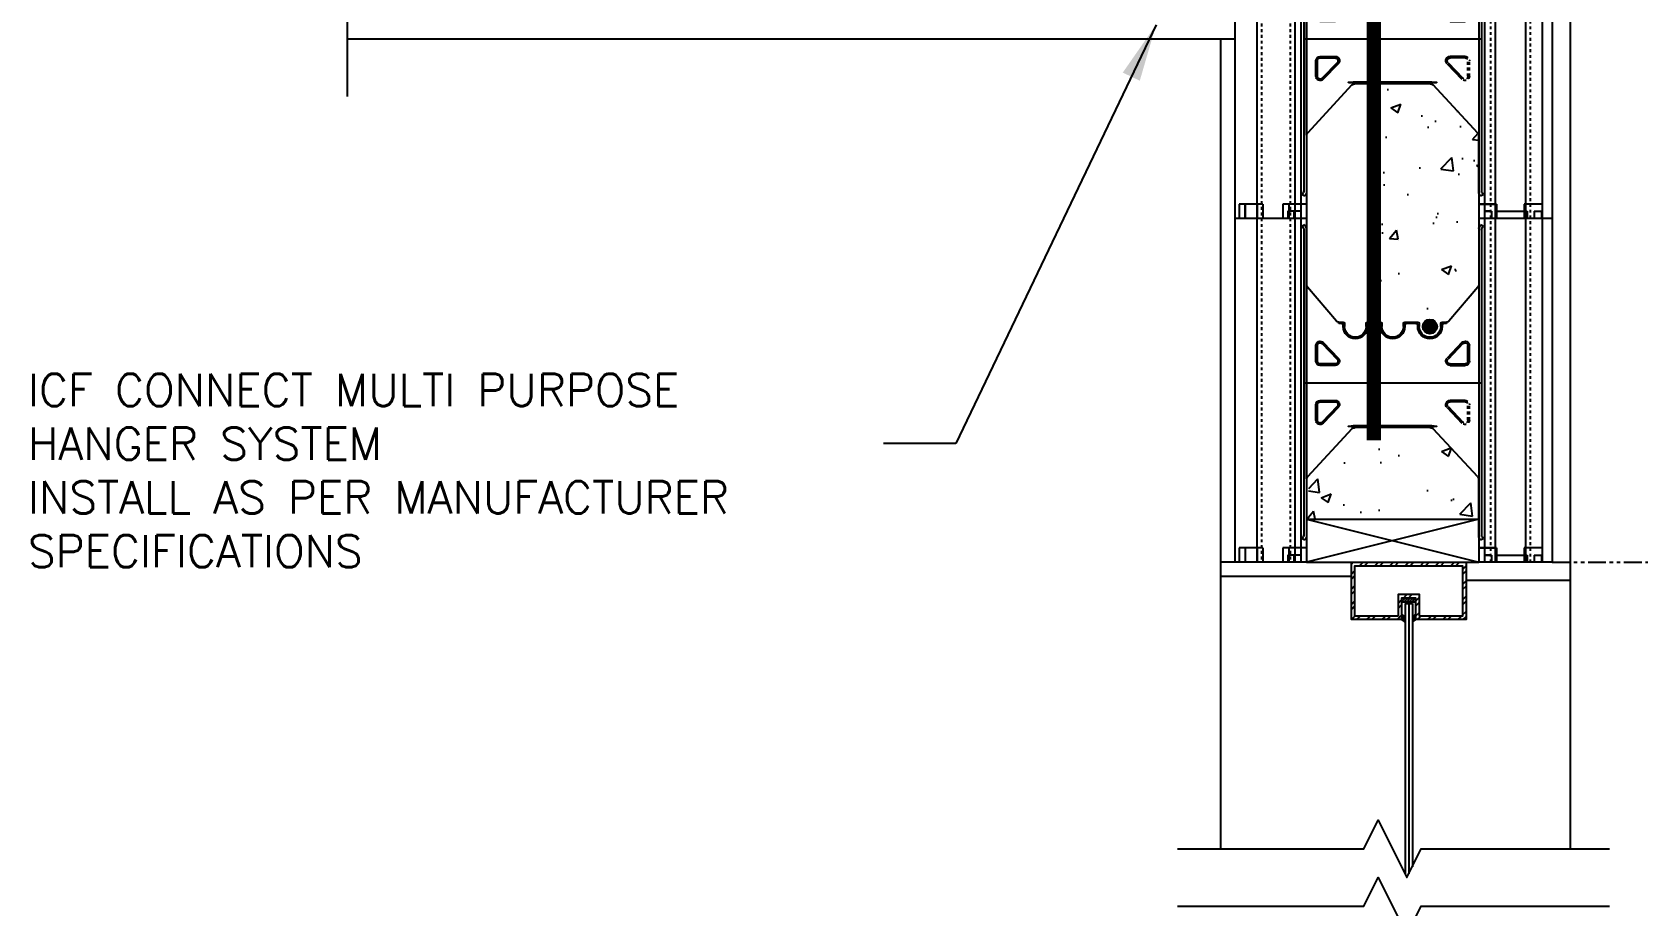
# Model space of a CAD drawing. Header units: inches. Extents: x -50 to 119, y -110 to 80.
# Drawn here: x 16.2 to 72.2, y -41.9 to -11.4 of the extents above; entities that cross this region are included whole.
import ezdxf

# ---------------------------------------------------------------- set-up
doc = ezdxf.new("R2010")
doc.units = ezdxf.units.IN
doc.header["$MEASUREMENT"] = 0
doc.linetypes.add('DASHED2', pattern=[0.375, 0.25, -0.125])
doc.linetypes.add('PHANTOM', pattern=[2.5, 1.25, -0.25, 0.25, -0.25, 0.25, -0.25])
for name, color, linetype in [('A-SEC-DTL', 3, 'Continuous'), ('LAYER 12', 12, 'Continuous'), ('LAYER 13', 13, 'Continuous'), ('LAYER 3', 3, 'Continuous'), ('LAYER 5', 5, 'Continuous'), ('LAYER 7', 7, 'Continuous'), ('LAYER 8', 8, 'Continuous')]:
    doc.layers.add(name, color=color, linetype=linetype)
doc.styles.add('NOTES', font='simplex.shx', dxfattribs={"height": 1})
doc.dimstyles.new('DIM-16', dxfattribs={"dimscale": 16, "dimtxt": 0.09375, "dimasz": 0.125, "dimexe": 0.1875, "dimexo": 0.0625, "dimgap": 0.0625, "dimtad": 0, "dimtih": 1, "dimtoh": 1, "dimdec": 4, "dimzin": 3, "dimdsep": 46, "dimlunit": 4, "dimtxsty": 'NOTES', "dimcen": 0.0625, "dimclrt": 4, "dimadec": 0, "dimazin": 0, "dimtfac": 1, "dimtdec": 4, "dimtofl": 0, "dimtmove": 0, "dimatfit": 3, "dimfxl": 1, "dimfrac": 2, "dimtolj": 1, "dimtzin": 0, "dimarcsym": 0})

# ---------------------------------------------------------------- blocks, each defined once
blk = doc.blocks.new('A$C01DD0D20')
at = {"layer": 'LAYER 12'}
for p, q in [((0.35, 12.5), (0.975, 12.5)), ((0.35, 12.5), (0.35, 0)), ((0.35, 12.5), (0.975, 12.5)), ((0.35, 12.5), (0.35, 12)), ((0.925, 12.5), (0.925, 0)), ((0.975, 12.5), (0.975, 12)), ((0.975, 12.5), (0.975, 12)), ((1.937, 12.5), (1.937, 12)), ((1.937, 12.5), (2.562, 12.5)), ((1.937, 12.5), (1.937, 12)), ((1.937, 12.5), (2.562, 12.5)), ((1.987, 12.5), (1.987, 0)), ((2.562, 12.5), (2.562, 12)), ((8.562, 12.5), (9.187, 12.5)), ((8.562, 12.5), (8.562, 12)), ((8.562, 12.5), (9.187, 12.5)), ((9.187, 12.5), (9.187, 12)), ((9.187, 12.5), (9.187, 12)), ((10.087, 12.5), (10.087, 12)), ((10.087, 12.5), (10.712, 12.5)), ((10.087, 12.5), (10.087, 12)), ((10.087, 12.5), (10.712, 12.5)), ((10.712, 12.5), (10.712, 12)), ((10.712, 12.5), (10.712, 12)), ((2.112, 12.25), (2.112, 12)), ((2.112, 12.25), (2.362, 12.25)), ((2.362, 12.25), (2.362, 0)), ((2.41, 11.727), (2.497, 11.777)), ((2.497, 11.777), (2.556, 11.675)), ((8.569, 11.675), (8.628, 11.777)), ((8.628, 11.777), (8.715, 11.727)), ((8.762, 12.25), (8.762, 0)), ((8.762, 12.25), (9.012, 12.25)), ((8.762, 12.25), (8.762, 12)), ((8.762, 12.25), (9.012, 12.25)), ((8.977, 12), (8.977, 0)), ((9.012, 12.25), (9.012, 12)), ((9.012, 12.25), (9.012, 12)), ((10.297, 12), (10.297, 0)), ((2.456, 11.648), (2.41, 11.727)), ((2.462, 11.625), (2.462, 0.927)), ((2.462, 11.586), (2.462, 11.623)), ((2.562, 11.65), (2.562, 9.67)), ((8.562, 9.67), (8.562, 11.65)), ((8.662, 11.625), (8.662, 0.927)), ((8.662, 11.623), (8.662, 11.586)), ((8.715, 11.727), (8.669, 11.648)), ((2.562, 9.67), (2.562, 2.909)), ((2.59, 9.601), (3.608, 8.411)), ((7.517, 8.411), (8.535, 9.601)), ((8.562, 2.909), (8.562, 9.67)), ((3.68, 8.38), (3.687, 8.38)), ((3.837, 8.38), (3.68, 8.38)), ((3.687, 8.38), (3.687, 8.33)), ((3.687, 8.33), (3.787, 8.33)), ((3.837, 8.28), (3.837, 8.225)), ((3.887, 8.225), (3.887, 8.33)), ((4.637, 8.33), (4.637, 8.225)), ((5.137, 8.38), (4.687, 8.38)), ((4.687, 8.225), (4.687, 8.28)), ((4.737, 8.33), (5.087, 8.33)), ((5.137, 8.28), (5.137, 8.225)), ((5.187, 8.225), (5.187, 8.33)), ((5.937, 8.33), (5.937, 8.225)), ((6.437, 8.38), (5.987, 8.38)), ((5.987, 8.225), (5.987, 8.28)), ((6.037, 8.33), (6.387, 8.33)), ((6.437, 8.28), (6.437, 8.225)), ((6.487, 8.225), (6.487, 8.33)), ((7.237, 8.33), (7.237, 8.225)), ((7.445, 8.38), (7.287, 8.38)), ((7.287, 8.225), (7.287, 8.28)), ((7.337, 8.33), (7.437, 8.33)), ((7.437, 8.33), (7.437, 8.38)), ((7.437, 8.38), (7.445, 8.38)), ((2.887, 7.02), (2.887, 7.561)), ((2.937, 7.02), (2.937, 7.561)), ((3.11, 7.63), (3.629, 7.089)), ((3.146, 7.665), (3.665, 7.124)), ((7.979, 7.665), (7.46, 7.124)), ((8.015, 7.63), (7.496, 7.089)), ((8.187, 7.02), (8.187, 7.561)), ((8.237, 7.02), (8.237, 7.561)), ((3.557, 6.92), (3.037, 6.92)), ((3.557, 6.87), (3.037, 6.87)), ((7.568, 6.92), (8.087, 6.92)), ((7.568, 6.87), (8.087, 6.87)), ((2.462, 6.25), (8.662, 6.25)), ((3.037, 5.65), (3.557, 5.65)), ((3.037, 5.6), (3.557, 5.6)), ((8.087, 5.65), (7.568, 5.65)), ((8.087, 5.6), (7.568, 5.6)), ((3.629, 5.431), (3.11, 4.89)), ((3.665, 5.396), (3.146, 4.855)), ((7.46, 5.396), (7.979, 4.855)), ((7.496, 5.431), (8.015, 4.89)), ((8.187, 4.959), (8.187, 5.5)), ((8.237, 4.959), (8.237, 5.5)), ((2.592, 2.979), (4.144, 4.656)), ((4.192, 4.77), (4.036, 4.755)), ((4.036, 4.735), (4.192, 4.72)), ((5.562, 4.77), (4.192, 4.77)), ((4.192, 4.72), (5.562, 4.72)), ((4.25, 4.7), (5.562, 4.7)), ((6.933, 4.77), (5.562, 4.77)), ((5.562, 4.72), (6.933, 4.72)), ((5.562, 4.7), (6.875, 4.7)), ((7.089, 4.755), (6.933, 4.77)), ((6.933, 4.72), (7.089, 4.735)), ((6.981, 4.656), (8.533, 2.979)), ((2.562, 0.9), (2.562, 2.909)), ((8.562, 2.909), (8.562, 0.9)), ((2.456, 0.902), (2.41, 0.823)), ((2.41, 0.823), (2.497, 0.773)), ((2.462, 0.964), (2.462, 0.927)), ((2.497, 0.773), (2.556, 0.875)), ((8.569, 0.875), (8.628, 0.773)), ((8.628, 0.773), (8.715, 0.823)), ((8.662, 0.927), (8.662, 0.964)), ((8.715, 0.823), (8.669, 0.902)), ((0.35, 0.5), (0.975, 0.5)), ((0.35, 0.5), (0.975, 0.5)), ((0.35, 0.5), (0.35, 0)), ((0.35, 0.5), (0.975, 0.5)), ((0.35, 0.5), (0.35, 0)), ((0.35, 0.5), (0.975, 0.5)), ((0.35, 0.5), (0.975, 0.5)), ((0.35, 0.5), (0.975, 0.5)), ((0.35, 0.5), (0.975, 0.5)), ((0.35, 0.5), (0.35, 0)), ((0.35, 0.5), (0.975, 0.5)), ((0.35, 0.5), (0.35, 0)), ((0.35, 0.5), (0.975, 0.5)), ((0.35, 0.5), (0.975, 0.5)), ((0.35, 0.5), (0.975, 0.5)), ((0.35, 0.5), (0.975, 0.5)), ((0.35, 0.5), (0.35, 0)), ((0.35, 0.5), (0.975, 0.5)), ((0.35, 0.5), (0.975, 0.5)), ((0.35, 0.5), (0.975, 0.5)), ((0.35, 0.5), (0.975, 0.5)), ((0.35, 0.5), (0.35, 0)), ((0.35, 0.5), (0.975, 0.5)), ((0.35, 0.5), (0.975, 0.5)), ((0.35, 0.5), (0.975, 0.5)), ((0.35, 0.5), (0.35, 0)), ((0.35, 0.5), (0.975, 0.5)), ((0.35, 0.5), (0.35, 0)), ((0.35, 0.5), (0.35, 0)), ((0.375, 0.25), (0.375, 0)), ((0.625, 0.25), (0.375, 0.25)), ((0.375, 0.25), (0.375, 0)), ((0.625, 0.25), (0.375, 0.25)), ((0.375, 0.25), (0.375, 0)), ((0.625, 0.25), (0.375, 0.25)), ((0.625, 0.25), (0.625, 0)), ((0.625, 0.25), (0.625, 0)), ((0.625, 0.25), (0.625, 0)), ((1.937, 0.25), (0.875, 0.25)), ((0.875, 0.25), (0.875, 0)), ((1.937, 0.25), (0.875, 0.25)), ((0.875, 0.25), (0.875, 0)), ((1.937, 0.25), (0.875, 0.25)), ((0.875, 0.25), (0.875, 0)), ((0.975, 0.5), (0.975, 0)), ((0.975, 0.5), (0.975, 0)), ((0.975, 0.5), (0.975, 0)), ((0.975, 0.5), (0.975, 0)), ((0.975, 0.5), (0.975, 0)), ((0.975, 0.5), (0.975, 0)), ((0.975, 0.5), (0.975, 0)), ((0.975, 0.5), (0.975, 0)), ((0.975, 0.5), (0.975, 0)), ((0.975, 0.5), (0.975, 0)), ((0.975, 0.5), (0.975, 0)), ((0.975, 0.5), (0.975, 0)), ((0.975, 0.5), (0.975, 0)), ((0.975, 0.5), (0.975, 0)), ((0.975, 0.5), (0.975, 0)), ((0.975, 0.5), (0.975, 0)), ((0.975, 0.5), (0.975, 0)), ((0.975, 0.5), (0.975, 0)), ((0.975, 0.5), (0.975, 0)), ((0.975, 0.5), (0.975, 0)), ((1.937, 0.5), (1.937, 0)), ((1.937, 0.5), (2.562, 0.5)), ((1.937, 0.5), (1.937, 0)), ((1.937, 0.5), (2.562, 0.5)), ((1.937, 0.5), (1.937, 0)), ((1.937, 0.5), (2.562, 0.5)), ((1.937, 0.5), (1.937, 0)), ((1.937, 0.5), (2.562, 0.5)), ((1.937, 0.5), (1.937, 0)), ((1.937, 0.5), (2.562, 0.5)), ((1.937, 0.5), (1.937, 0)), ((1.937, 0.5), (2.562, 0.5)), ((1.937, 0.5), (1.937, 0)), ((1.937, 0.5), (2.562, 0.5)), ((1.937, 0.5), (1.937, 0)), ((2.562, 0.5), (1.937, 0.5)), ((1.937, 0.5), (1.937, 0)), ((1.937, 0.5), (2.562, 0.5)), ((1.937, 0.5), (1.937, 0)), ((1.937, 0.5), (2.562, 0.5)), ((1.937, 0.5), (1.937, 0)), ((1.937, 0.5), (2.562, 0.5)), ((1.937, 0.5), (1.937, 0)), ((1.937, 0.5), (2.562, 0.5)), ((1.937, 0.5), (1.937, 0)), ((1.937, 0.5), (2.562, 0.5)), ((1.937, 0.5), (1.937, 0)), ((1.937, 0.5), (2.562, 0.5)), ((1.937, 0.5), (1.937, 0)), ((1.937, 0.5), (2.562, 0.5)), ((1.937, 0.5), (1.937, 0)), ((1.937, 0.5), (2.562, 0.5)), ((1.937, 0.5), (1.937, 0)), ((1.937, 0.5), (2.562, 0.5)), ((1.937, 0.5), (1.937, 0)), ((1.937, 0.5), (2.562, 0.5)), ((1.937, 0.5), (1.937, 0)), ((2.562, 0.5), (1.937, 0.5)), ((1.937, 0.5), (1.937, 0)), ((1.937, 0.5), (2.562, 0.5)), ((1.937, 0.5), (1.937, 0)), ((1.937, 0.5), (2.562, 0.5)), ((1.937, 0.5), (1.937, 0)), ((2.562, 0.5), (1.937, 0.5)), ((1.937, 0.5), (1.937, 0)), ((1.937, 0.5), (2.562, 0.5)), ((2.112, 0.25), (2.112, 0)), ((2.112, 0.25), (2.362, 0.25)), ((2.112, 0.25), (2.112, 0)), ((2.112, 0.25), (2.362, 0.25)), ((2.112, 0.25), (2.112, 0)), ((2.112, 0.25), (2.362, 0.25)), ((2.112, 0.25), (2.112, 0)), ((2.362, 0.25), (2.112, 0.25)), ((2.112, 0.25), (2.112, 0)), ((2.112, 0.25), (2.362, 0.25)), ((2.112, 0.25), (2.112, 0)), ((2.112, 0.25), (2.362, 0.25)), ((2.112, 0.25), (2.112, 0)), ((2.112, 0.25), (2.362, 0.25)), ((2.112, 0.25), (2.112, 0)), ((2.112, 0.25), (2.362, 0.25)), ((2.112, 0.25), (2.112, 0)), ((2.112, 0.25), (2.362, 0.25)), ((2.112, 0.25), (2.112, 0)), ((2.362, 0.25), (2.112, 0.25)), ((2.112, 0.25), (2.112, 0)), ((2.112, 0.25), (2.362, 0.25)), ((2.112, 0.25), (2.112, 0)), ((2.362, 0.25), (2.112, 0.25)), ((2.362, 0.25), (2.362, 0)), ((2.362, 0.25), (2.362, 0)), ((2.362, 0.25), (2.362, 0)), ((2.562, 0.5), (2.562, 0)), ((2.562, 0.5), (2.562, 0)), ((2.562, 0.5), (2.562, 0)), ((2.562, 0.5), (2.562, 0)), ((2.562, 0.5), (2.562, 0)), ((2.562, 0.5), (2.562, 0)), ((2.562, 0.5), (2.562, 0)), ((2.562, 0.5), (2.562, 0)), ((2.562, 0.5), (2.562, 0)), ((2.562, 0.5), (2.562, 0)), ((2.562, 0.5), (2.562, 0)), ((8.562, 0.5), (9.183, 0.5)), ((8.562, 0.5), (9.183, 0.5)), ((8.562, 0.5), (9.183, 0.5)), ((8.758, 0.25), (8.758, 0)), ((8.758, 0.25), (9.008, 0.25)), ((8.758, 0.25), (9.008, 0.25)), ((8.758, 0.25), (8.758, 0)), ((8.758, 0.25), (9.008, 0.25)), ((8.762, 0.5), (8.762, 0)), ((8.762, 0.5), (9.387, 0.5)), ((8.962, 0.25), (9.212, 0.25)), ((9.008, 0.25), (9.008, 0)), ((9.008, 0.25), (9.008, 0)), ((9.008, 0.25), (9.008, 0)), ((9.183, 0.5), (9.183, 0)), ((9.183, 0.5), (9.183, 0)), ((9.183, 0.5), (9.183, 0)), ((9.212, 0.25), (9.212, 0)), ((9.387, 0.5), (9.387, 0)), ((10.083, 0.5), (10.083, 0)), ((10.083, 0.5), (10.708, 0.5)), ((10.083, 0.5), (10.083, 0)), ((10.083, 0.5), (10.708, 0.5)), ((10.083, 0.5), (10.083, 0)), ((10.083, 0.5), (10.708, 0.5)), ((10.287, 0.5), (10.287, 0)), ((10.287, 0.5), (10.912, 0.5)), ((10.708, 0.5), (10.708, 0)), ((10.708, 0.5), (10.708, 0)), ((10.708, 0.5), (10.708, 0)), ((10.912, 0.5), (10.912, 0))]:
    blk.add_line(p, q, dxfattribs=at)
at = {"layer": 'LAYER 12', "linetype": 'DASHED2', "ltscale": 0.15}
for p, q in [((0.765, 12.5), (0.765, 0)), ((2.147, 12.5), (2.147, 0)), ((9.137, 12), (9.137, 0)), ((10.137, 12), (10.137, 0)), ((2.887, 4.959), (2.887, 5.5)), ((2.937, 4.959), (2.937, 5.5))]:
    blk.add_line(p, q, dxfattribs=at)
at = {"layer": 'LAYER 12'}
for centre, radius, start, end in [((2.412, 11.623), 0.05, 0, 30), ((2.512, 11.65), 0.05, 0, 30), ((8.612, 11.65), 0.05, 150, 180), ((8.712, 11.623), 0.05, 150, 180), ((2.662, 9.67), 0.1, 180, 223.8309), ((8.462, 9.67), 0.1, 316.1691, 360), ((3.68, 8.48), 0.1, 223.8309, 270), ((7.445, 8.48), 0.1, 270, 316.1691), ((3.787, 8.28), 0.05, 360, 90), ((3.837, 8.33), 0.05, 0, 90), ((4.262, 8.225), 0.425, 180, 360), ((4.262, 8.225), 0.375, 180, 0), ((4.687, 8.33), 0.05, 90, 180), ((4.737, 8.28), 0.05, 90, 180), ((5.087, 8.28), 0.05, 360, 90), ((5.137, 8.33), 0.05, 0, 90), ((5.562, 8.225), 0.425, 180, 270), ((5.562, 8.225), 0.375, 180, 270), ((5.562, 8.225), 0.425, 270, 0), ((5.562, 8.225), 0.375, 270, 0), ((5.987, 8.33), 0.05, 90, 180), ((6.037, 8.28), 0.05, 90, 180), ((6.387, 8.28), 0.05, 0, 90), ((6.437, 8.33), 0.05, 0, 90), ((6.862, 8.225), 0.425, 180, 0), ((6.862, 8.225), 0.375, 180, 0), ((7.287, 8.33), 0.05, 90, 180), ((7.337, 8.28), 0.05, 90, 180), ((3.037, 7.561), 0.15, 43.8309, 180), ((3.037, 7.561), 0.1, 43.8309, 180), ((8.087, 7.561), 0.15, 0, 136.1691), ((8.087, 7.561), 0.1, 0, 136.1691), ((3.037, 7.02), 0.15, 180, 270), ((3.037, 7.02), 0.1, 180, 270), ((3.557, 7.02), 0.15, 270, 43.8309), ((3.557, 7.02), 0.1, 270, 43.8309), ((7.568, 7.02), 0.15, 136.1691, 270), ((7.568, 7.02), 0.1, 136.1691, 270), ((8.087, 7.02), 0.15, 270, 0), ((8.087, 7.02), 0.1, 270, 360), ((3.557, 5.5), 0.15, 316.1691, 90), ((3.557, 5.5), 0.1, 316.1691, 90), ((7.568, 5.5), 0.15, 90, 223.8309), ((7.568, 5.5), 0.1, 90, 223.8309), ((8.087, 5.5), 0.15, 360, 90), ((8.087, 5.5), 0.1, 0, 90), ((4.037, 4.745), 0.01, 97.4099, 262.5901), ((4.25, 4.55), 0.15, 90, 135), ((6.875, 4.55), 0.15, 45, 90), ((7.088, 4.745), 0.01, 277.4099, 82.5901), ((8.087, 4.959), 0.15, 223.8309, 360), ((8.087, 4.959), 0.1, 223.8309, 0), ((2.662, 2.909), 0.1, 135, 180), ((8.462, 2.909), 0.1, 360, 45), ((2.412, 0.927), 0.05, 330, 360), ((2.512, 0.9), 0.05, 330, 360), ((8.612, 0.9), 0.05, 180, 210), ((8.712, 0.927), 0.05, 180, 210)]:
    blk.add_arc(centre, radius, start, end, dxfattribs=at)
at = {"layer": 'LAYER 12', "linetype": 'DASHED2', "ltscale": 0.15}
for centre, radius, start, end in [((3.037, 5.5), 0.15, 90, 180), ((3.037, 5.5), 0.1, 90, 180), ((3.037, 4.959), 0.15, 180, 316.1691), ((3.037, 4.959), 0.1, 180, 316.1691)]:
    blk.add_arc(centre, radius, start, end, dxfattribs=at)
at = {"layer": 'LAYER 5'}
for p, q in [((2.562, 12.5), (2.562, 0)), ((8.562, 12.5), (8.562, 0)), ((0, 12), (0, 0)), ((0, 12), (2.562, 12)), ((8.562, 12), (11.062, 12)), ((11.062, 12), (11.062, 0)), ((0, 0), (2.562, 0)), ((8.562, 0), (11.062, 0))]:
    blk.add_line(p, q, dxfattribs=at)

msp = doc.modelspace()

# ---------------------------------------------------------------- hatches: boundary and pattern name
at = {"layer": 'LAYER 12'}
h = msp.add_hatch(dxfattribs=at)
h.set_pattern_fill('ANSI31', color=256, scale=0.5, style=0)
h.set_pattern_definition([(45, (63.937454, -31.30478), (-0.044194, 0.044194), [])])
h.paths.add_polyline_path([(64.43745, -31.17978), (63.93745, -31.17978), (63.93745, -31.30478), (64.43745, -31.30478)])
at = {"layer": 'LAYER 13'}
h = msp.add_hatch(dxfattribs=at)
h.set_pattern_fill('AR-CONC', color=256, scale=0.5, style=0)
h.set_pattern_definition([(50, (60.625, -22.0798), (3.5863, -0.3138), [0.375, -4.125]), (355, (60.625, -22.0798), (-0.6938, 3.761), [0.3, -3.3]), (100.45, (60.9238, -22.106), (2.8925, 3.4472), [0.3187, -3.5057]), (46.184, (60.625, -21.0798), (5.3362, -0.8276), [0.5625, -6.1875]), (96.636, (61.0696, -21.149), (4.6733, 4.8706), [0.478, -5.2586]), (351.184, (60.625, -21.08), (4.6733, 4.8706), [0.45, -4.95]), (21, (61.125, -21.3298), (2.9845, -2.0131), [0.375, -4.125]), (326, (61.125, -21.3298), (1.2166, 3.6258), [0.3, -3.3]), (71.45, (61.3736, -21.4975), (4.2011, 1.6127), [0.3187, -3.5057]), (37.5, (60.6249, -22.0798), (0.0608, 1.66447), [0, -3.26, 0, -3.35, 0, -3.3125]), (7.5, (60.625, -22.0798), (1.31535, 1.97206), [0, -1.91, 0, -3.185, 0, -1.2625]), (327.5, (59.5099, -22.0798), (2.66911, -0.11277), [0, -1.25, 0, -3.9, 0, -5.175]), (317.5, (59.01, -22.0798), (2.91593, 0.50052), [0, -1.625, 0, -2.59, 0, -3.675])])
h.paths.add_polyline_path([(62.97492, -13.22978), (62.31205, -13.22978, 0.21910702), (62.1981, -13.28223), (60.64895, -14.95617, 0.17887258), (60.62492, -15.0212), (60.62492, -17.92978), (60.62492, -20.25955, 0.19361452), (60.65278, -20.3288), (61.6704, -21.51903, 0.22352826), (61.74992, -21.5495), (61.74992, -21.54978), (61.89992, -21.54978, -0.41421356), (61.94992, -21.59978), (61.94992, -21.70478, 1), (62.69992, -21.70478), (62.69992, -21.59978, -0.41421356), (62.74992, -21.54978), (62.97492, -21.54978)], flags=16)
h.paths.add_polyline_path([(66.62492, -17.42978), (66.62492, -15.0212, 0.19891237), (66.59563, -14.95049), (65.04385, -13.27371, 0.19891237), (64.93778, -13.22978), (63.62492, -13.20978), (62.31205, -13.22978, 0.21910702), (62.1981, -13.28223), (60.64895, -14.95617, 0.17887258), (60.62492, -15.0212), (60.62492, -17.92978), (60.62492, -20.25955, 0.19361452), (60.65278, -20.3288), (61.6704, -21.51903, 0.22352826), (61.74992, -21.5495), (61.74992, -21.54978), (61.89992, -21.54978, -0.41421356), (61.94992, -21.59978), (61.94992, -21.70478, 1), (62.69992, -21.70478), (62.69992, -21.59978, -0.41421356), (62.74992, -21.54978), (63.19992, -21.54978, -0.41421356), (63.24992, -21.59978), (63.24992, -21.70478, 0.41421356), (63.62492, -22.07978, 0.41421356), (63.99992, -21.70478), (63.99992, -21.59978, -0.41421356), (64.04992, -21.54978), (64.49992, -21.54978, -0.41421356), (64.54992, -21.59978), (64.54992, -21.70478, 1), (65.29992, -21.70478), (65.29992, -21.59978, -0.41421356), (65.34992, -21.54978), (65.50729, -21.54978, 0.2344145), (65.58692, -21.51028), (66.60454, -20.32005, 0.16689885), (66.62492, -20.25837)])
h.paths.add_polyline_path([(65.17492, -21.70478, -1), (64.67492, -21.70478, -1)], flags=16)
h = msp.add_hatch(dxfattribs=at)
h.set_pattern_fill('AR-CONC', color=256, scale=0.5, style=0)
h.set_pattern_definition([(50, (60.625, -28.4298), (3.5863, -0.3138), [0.375, -4.125]), (355, (60.625, -28.4298), (-0.6938, 3.761), [0.3, -3.3]), (100.45, (60.9238, -28.456), (2.8925, 3.4472), [0.3187, -3.5057]), (46.184, (60.625, -27.43), (5.3362, -0.8276), [0.5625, -6.1875]), (96.64, (61.0696, -27.499), (4.6733, 4.8706), [0.478, -5.2586]), (351.18, (60.625, -27.43), (4.6733, 4.8706), [0.45, -4.95]), (21, (61.125, -27.6798), (2.9845, -2.0131), [0.375, -4.125]), (326, (61.125, -27.6798), (1.2166, 3.6258), [0.3, -3.3]), (71.45, (61.3736, -27.8475), (4.2011, 1.6127), [0.3187, -3.5057]), (37.5, (60.6249, -28.4298), (0.0608, 1.66447), [0, -3.26, 0, -3.35, 0, -3.3125]), (7.5, (60.625, -28.4298), (1.31535, 1.97206), [0, -1.91, 0, -3.185, 0, -1.2625]), (327.5, (59.5099, -28.4298), (2.66911, -0.11277), [0, -1.25, 0, -3.9, 0, -5.175]), (317.5, (59.01, -28.4298), (2.9159, 0.5005), [0, -1.625, 0, -2.59, 0, -3.675])])
h.paths.add_polyline_path([(64.93778, -25.22978), (62.31205, -25.22978), (60.72492, -27.0212), (60.62492, -28.42978), (66.62492, -28.42979), (66.6173, -26.98293)])
at = {"layer": 'LAYER 8'}
msp.add_hatch(color=256, dxfattribs=at).paths.add_polyline_path([(65.17492, -21.70478, 1), (64.67492, -21.70478, 1)])
h = msp.add_hatch(dxfattribs=at)
h.set_pattern_fill('ANSI32', color=256, style=0)
h.set_pattern_definition([(45, (62.18745, -31.92978), (-0.265165, 0.265165), []), (45, (62.36423, -31.92978), (-0.265165, 0.265165), [])])
h.paths.add_polyline_path([(63.93745, -31.17978), (64.43745, -31.17978), (64.43745, -31.92978), (66.18745, -31.92978), (66.18745, -29.92979), (62.18745, -29.92978), (62.18745, -31.92978), (63.93745, -31.92978)])
h.paths.add_polyline_path([(63.81245, -31.05478), (64.56245, -31.05478), (64.56245, -31.80478), (66.06245, -31.80478), (66.06245, -30.05478), (62.31245, -30.05478), (62.31245, -31.80478), (63.81245, -31.80478)], flags=16)

# ---------------------------------------------------------------- linework, layer by layer
at = {"layer": 'A-SEC-DTL', "color": 5, "linetype": 'PHANTOM', "ltscale": 0.5}
msp.add_line((69.18742, -29.92978), (113.02531, -29.92963), dxfattribs=at)
at = {"layer": 'LAYER 12'}
for p, q in [((60.62492, -28.42978), (66.62492, -29.92979)), ((66.62492, -28.42979), (60.62492, -29.92978)), ((63.93745, -31.30478), (64.43745, -31.30478)), ((64.18745, -31.36728), (64.18745, -40.8047))]:
    msp.add_line(p, q, dxfattribs=at)
for centre, start, end in [((63.78431, -32.06711), 39.237545, 64.757108), ((63.78431, -32.12961), 39.237545, 64.757108), ((63.78431, -32.19211), 39.237545, 64.757108), ((64.5906, -32.06711), 115.242892, 140.762455), ((64.5906, -32.12961), 115.242892, 140.762455), ((64.5906, -32.19211), 115.242892, 140.762455), ((63.78431, -32.25461), 39.237545, 64.757108), ((64.5906, -32.25461), 115.242892, 140.762455)]:
    msp.add_arc(centre, 0.35912, start, end, dxfattribs=at)
at = {"layer": 'LAYER 3', "flags": 128}
for points in [[(27.18742, -13.67976), (27.18742, -3.80476), (26.18742, -3.30476), (28.18742, -2.30476), (27.18742, -1.80476), (27.18742, 8.07024)], [(56.12492, -39.92978), (62.62492, -39.92978), (63.12492, -38.92978), (64.12492, -40.92978), (64.62492, -39.92978), (71.18742, -39.92978)], [(56.12492, -41.92978), (62.62492, -41.92978), (63.12492, -40.92978), (64.12492, -42.92978), (64.62492, -41.92978), (71.18742, -41.92978)]]:
    msp.add_lwpolyline(points, dxfattribs=at)
at = {"layer": 'LAYER 5'}
for p, q in [((60.62492, -28.42978), (66.62492, -28.42979)), ((60.62492, -29.92978), (66.62492, -29.92979)), ((64.06245, -31.36728), (64.31245, -31.36728)), ((64.06245, -31.36728), (64.06245, -40.80486)), ((64.31245, -31.36728), (64.31245, -40.5547))]:
    msp.add_line(p, q, dxfattribs=at)
at = {"layer": 'LAYER 5', "const_width": 0.5, "flags": 128}
msp.add_lwpolyline([(62.97492, 30.23175), (62.97492, -25.67978)], dxfattribs=at)
at = {"layer": 'LAYER 5', "flags": 128}
msp.add_lwpolyline([(63.93745, -31.92978), (62.18745, -31.92978), (62.18745, -29.92978), (66.18745, -29.92978), (66.18745, -31.92978), (64.43745, -31.92978), (64.43745, -31.17978), (63.93745, -31.17978)], close=True, dxfattribs=at)
at = {"layer": 'LAYER 8'}
for p, q in [((69.81242, 30.07022), (69.81242, -30.55479)), ((58.12492, -11.67976), (27.18742, -11.67976)), ((57.62492, -11.67976), (57.62492, -30.42978)), ((58.12492, -29.92978), (57.62492, -29.92978)), ((62.18745, -30.42978), (57.62492, -30.42978)), ((57.62492, -30.42978), (57.62492, -39.92978)), ((66.18745, -30.55479), (69.81242, -30.55479)), ((69.81242, -30.55479), (69.81242, -39.92978))]:
    msp.add_line(p, q, dxfattribs=at)
at = {"layer": 'LAYER 8', "flags": 128}
msp.add_lwpolyline([(63.81245, -31.80478), (62.31245, -31.80478), (62.31245, -30.05478), (66.06245, -30.05478), (66.06245, -31.80478), (64.56245, -31.80478), (64.56245, -31.05478), (63.81245, -31.05478)], close=True, dxfattribs=at)
at = {"layer": 'LAYER 8'}
msp.add_circle((64.92492, -21.70478), 0.25, dxfattribs=at)

# ---------------------------------------------------------------- block references
at = {"xscale": -1}
for p in [(69.18741, -17.92979), (69.18741, -29.92979)]:
    msp.add_blockref('A$C01DD0D20', p, dxfattribs=at)

# ---------------------------------------------------------------- texts
at = {"layer": 'LAYER 7', "insert": (16.04439, -23.35106), "char_height": 1.125, "width": 33.3647578, "attachment_point": 1, "style": 'NOTES'}
msp.add_mtext('\\A1;ICF CONNECT MULTI PURPOSE\\PHANGER SYSTEM\\PINSTALL AS PER MANUFACTURER\\PSPECIFICATIONS', dxfattribs=at)

# ---------------------------------------------------------------- leaders
at = {"layer": 'LAYER 8'}
msp.add_leader([(55.37492, -11.17976), (48.3984, -25.78038), (45.87524, -25.78038)], dimstyle='DIM-16', dxfattribs=at)

doc.saveas('drawing.dxf')
